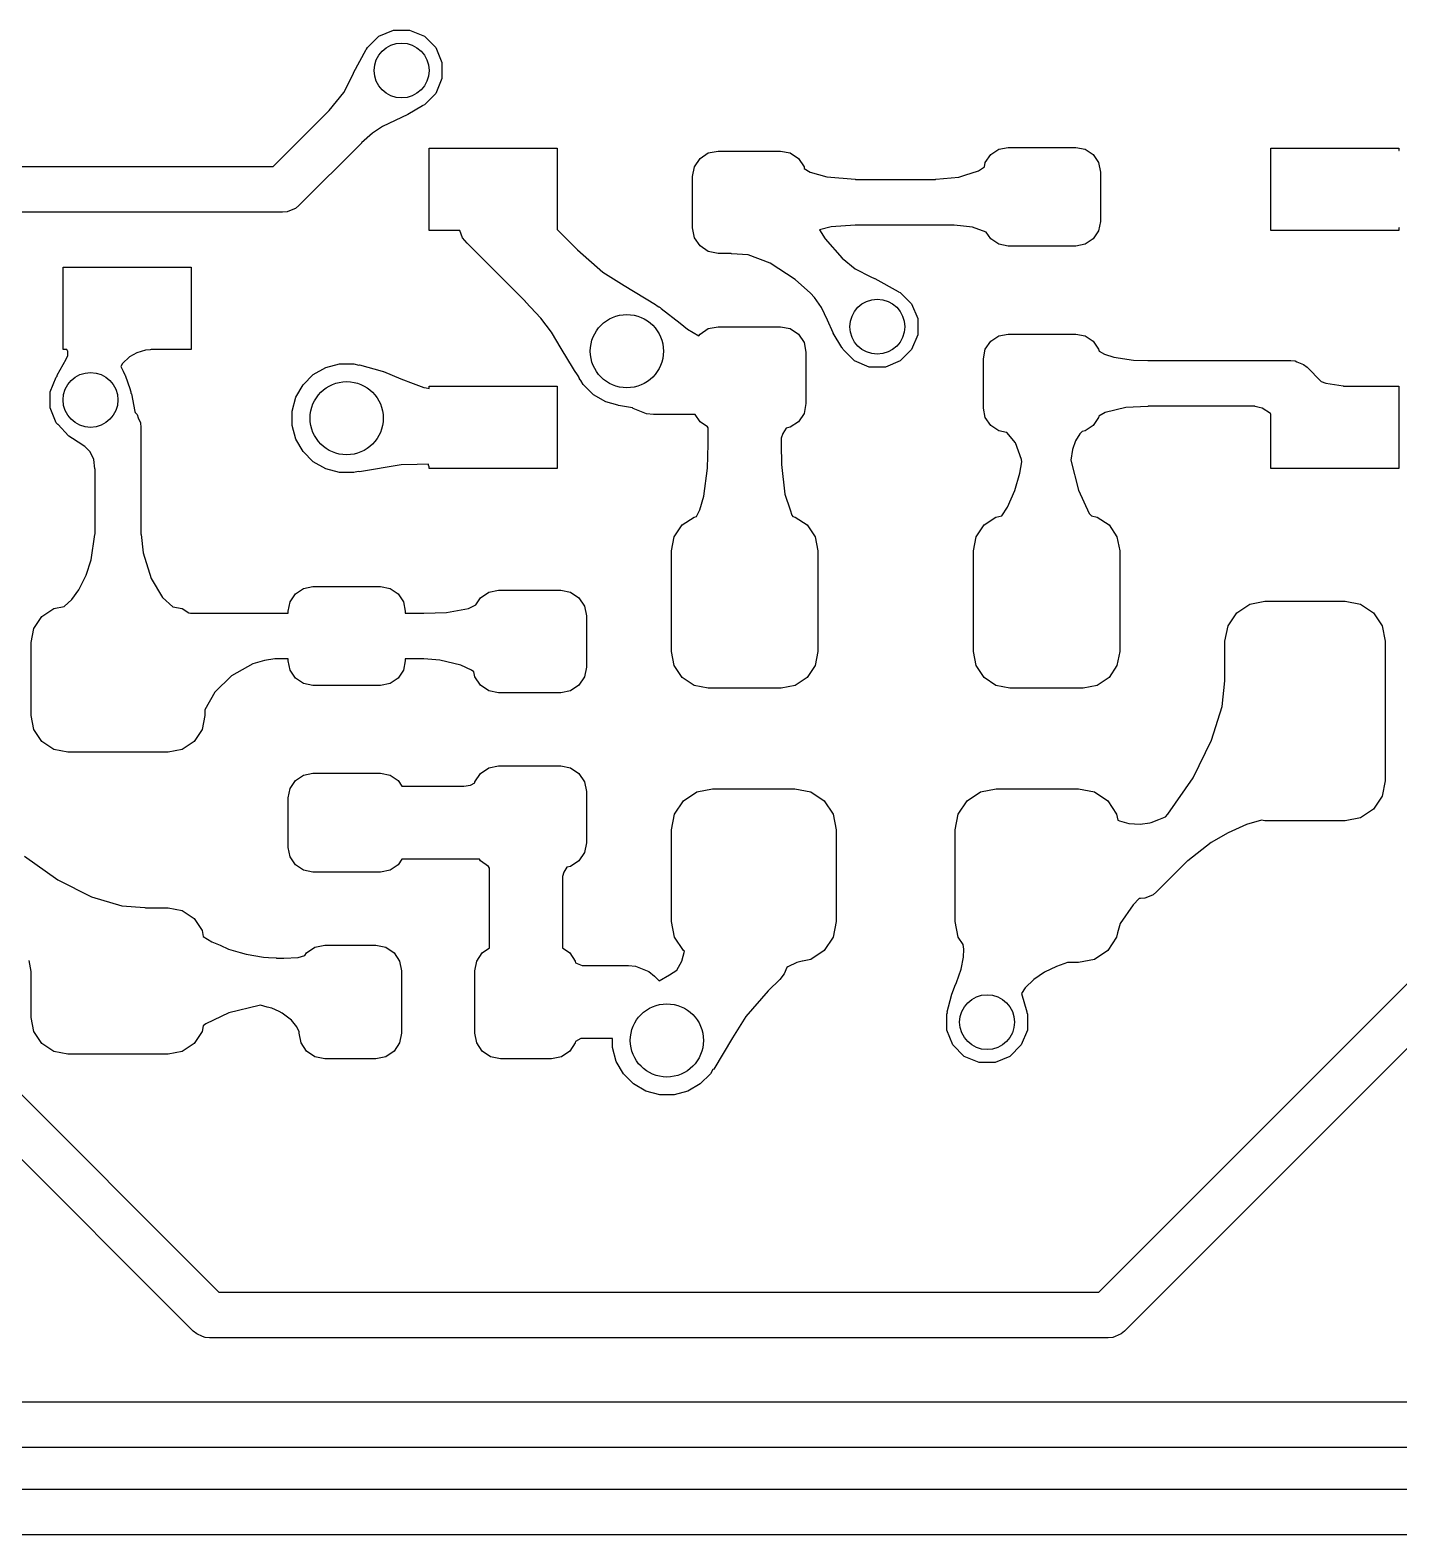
# Model space of a CAD drawing. Extents: x 89 to 178, y -115 to -57.
# Drawn here: x 107.47 to 114.95, y -75.3 to -67.08 of the extents above; entities that cross this region are included whole.
import ezdxf

# ---------------------------------------------------------------- set-up
doc = ezdxf.new("R2010")
doc.units = 0
doc.layers.add('BLACK', color=7, linetype='CONTINUOUS')

msp = doc.modelspace()

# ---------------------------------------------------------------- linework, layer by layer
at = {"layer": 'BLACK', "linetype": 'CONTINUOUS'}
for p, q in [((109.374997, -67.112919), (109.456105, -67.079323)), ((109.456105, -67.079323), (109.543895, -67.079323)), ((109.543895, -67.079323), (109.625003, -67.112919)), ((109.309056, -67.184321), (109.312919, -67.174997)), ((109.312919, -67.174997), (109.374997, -67.112919)), ((109.625003, -67.112919), (109.687081, -67.174997)), ((109.687081, -67.174997), (109.720677, -67.256105)), ((109.236761, -67.31359), (109.306801, -67.186129)), ((109.306801, -67.186129), (109.309056, -67.184321)), ((109.720677, -67.256105), (109.720677, -67.343895)), ((109.184697, -67.4208), (109.227545, -67.334858)), ((109.227545, -67.334858), (109.236282, -67.31457)), ((109.236282, -67.31457), (109.236761, -67.31359)), ((109.103304, -67.518545), (109.184697, -67.4208)), ((109.687081, -67.425003), (109.625003, -67.487081)), ((109.720677, -67.343895), (109.687081, -67.425003)), ((109.614411, -67.493346), (109.534585, -67.540568)), ((109.614912, -67.493032), (109.614411, -67.493346)), ((109.616569, -67.490574), (109.614912, -67.493032)), ((109.625003, -67.487081), (109.616569, -67.490574)), ((108.798224, -67.825), (109.102524, -67.520699)), ((109.102524, -67.520699), (109.103304, -67.518545)), ((109.465115, -67.572466), (109.395213, -67.605684)), ((109.533501, -67.541135), (109.465115, -67.572466)), ((109.534585, -67.540568), (109.533501, -67.541135)), ((109.340435, -67.642892), (109.281499, -67.696081)), ((109.395206, -67.605689), (109.340435, -67.642892)), ((109.395213, -67.605684), (109.395206, -67.605689)), ((109.280251, -67.696524), (108.938388, -68.038388)), ((109.281499, -67.696081), (109.280251, -67.696524)), ((109.65, -68.175), (109.65, -67.725)), ((109.65, -67.725), (110.35, -67.725)), ((110.35, -67.725), (110.35, -68.169718)), ((111.131005, -67.781005), (111.176424, -67.750657)), ((111.176424, -67.750657), (111.23, -67.74)), ((111.23, -67.74), (111.57, -67.74)), ((111.57, -67.74), (111.623576, -67.750657)), ((111.623576, -67.750657), (111.668995, -67.781005)), ((112.719541, -67.759541), (112.763338, -67.730276)), ((112.763338, -67.730276), (112.815, -67.72)), ((112.815, -67.72), (113.185, -67.72)), ((113.185, -67.72), (113.236662, -67.730276)), ((113.236662, -67.730276), (113.280459, -67.759541)), ((114.25, -68.175), (114.25, -67.725)), ((114.25, -67.725), (114.95, -67.725)), ((114.95, -67.725), (114.95, -67.737019)), ((114.95, -67.737019), (114.951404, -67.737997)), ((104.942143, -67.825), (108.798224, -67.825)), ((111.09, -67.88), (111.100657, -67.826424)), ((111.100657, -67.826424), (111.131005, -67.781005)), ((111.668995, -67.781005), (111.699343, -67.826424)), ((111.699343, -67.826424), (111.701108, -67.835301)), ((111.701108, -67.835301), (111.733484, -67.855903)), ((112.65322, -67.848968), (112.68584, -67.825635)), ((112.68584, -67.825635), (112.690276, -67.803338)), ((112.690276, -67.803338), (112.719541, -67.759541)), ((113.280459, -67.759541), (113.309724, -67.803338)), ((113.309724, -67.803338), (113.32, -67.855)), ((111.09, -68.16), (111.09, -67.88)), ((111.733484, -67.855903), (111.824108, -67.881749)), ((111.824108, -67.881749), (111.979234, -67.89414)), ((111.979234, -67.89414), (111.980917, -67.895)), ((111.980917, -67.895), (112.418597, -67.895)), ((112.418597, -67.895), (112.420648, -67.89404)), ((112.420648, -67.89404), (112.545737, -67.882774)), ((112.545737, -67.882774), (112.545739, -67.882773)), ((112.545739, -67.882773), (112.545741, -67.882773)), ((112.545741, -67.882773), (112.579132, -67.87227)), ((112.579132, -67.87227), (112.65322, -67.848968)), ((113.32, -67.855), (113.32, -68.125)), ((108.85, -68.075), (104.937446, -68.075)), ((108.874386, -68.072598), (108.85, -68.075)), ((108.874387, -68.072598), (108.874386, -68.072598)), ((108.887584, -68.067131), (108.874387, -68.072598)), ((108.919446, -68.053934), (108.887584, -68.067131)), ((108.919451, -68.053928), (108.919446, -68.053934)), ((108.938388, -68.038388), (108.919451, -68.053928)), ((111.100657, -68.213576), (111.09, -68.16)), ((111.848225, -68.154244), (111.784249, -68.170798)), ((111.848226, -68.154244), (111.848225, -68.154244)), ((111.979061, -68.145713), (111.848226, -68.154244)), ((111.980635, -68.145), (111.979061, -68.145713)), ((112.439613, -68.145), (111.980635, -68.145)), ((112.519976, -68.14595), (112.439613, -68.145)), ((112.519985, -68.14595), (112.519976, -68.14595)), ((112.519987, -68.145951), (112.519985, -68.14595)), ((112.570206, -68.15146), (112.519987, -68.145951)), ((112.620427, -68.156969), (112.570206, -68.15146)), ((112.6945, -68.182984), (112.620427, -68.156969)), ((113.32, -68.125), (113.309724, -68.176662)), ((114.952759, -68.157258), (114.95, -68.161788)), ((114.95, -68.161788), (114.95, -68.175)), ((109.817687, -68.175), (109.65, -68.175)), ((109.833706, -68.213674), (109.817687, -68.175)), ((109.858579, -68.243981), (109.833706, -68.213674)), ((110.177, -68.562402), (109.858579, -68.243981)), ((110.35, -68.169718), (110.459193, -68.278911)), ((111.131005, -68.258995), (111.100657, -68.213576)), ((111.784249, -68.170798), (111.814928, -68.219443)), ((111.814928, -68.219443), (111.814928, -68.219444)), ((111.814928, -68.219444), (111.814931, -68.219447)), ((111.814931, -68.219447), (111.814932, -68.219449)), ((111.814932, -68.219449), (111.907813, -68.325253)), ((112.719541, -68.220459), (112.6945, -68.182984)), ((112.763338, -68.249724), (112.719541, -68.220459)), ((113.280459, -68.220459), (113.236662, -68.249724)), ((113.309724, -68.176662), (113.280459, -68.220459)), ((114.95, -68.175), (114.25, -68.175)), ((110.459193, -68.278911), (110.460722, -68.279491)), ((110.460722, -68.279491), (110.599739, -68.402525)), ((111.176424, -68.289343), (111.131005, -68.258995)), ((111.23, -68.3), (111.176424, -68.289343)), ((111.301233, -68.3), (111.23, -68.3)), ((111.303566, -68.301175), (111.301233, -68.3)), ((111.393642, -68.307836), (111.303566, -68.301175)), ((111.393644, -68.307837), (111.393642, -68.307836)), ((111.515065, -68.35376), (111.393644, -68.307837)), ((111.907813, -68.325253), (111.9792, -68.384697)), ((112.815, -68.26), (112.763338, -68.249724)), ((113.185, -68.26), (112.815, -68.26)), ((113.236662, -68.249724), (113.185, -68.26)), ((107.65, -68.825), (107.65, -68.375)), ((107.65, -68.375), (108.35, -68.375)), ((108.35, -68.375), (108.35, -68.825)), ((110.599739, -68.402525), (110.599741, -68.402526)), ((110.599741, -68.402526), (110.717284, -68.474903)), ((111.515066, -68.353761), (111.515065, -68.35376)), ((111.651816, -68.442452), (111.515066, -68.353761)), ((111.9792, -68.384697), (112.065141, -68.427545)), ((110.717284, -68.474903), (110.887493, -68.578048)), ((111.651824, -68.442458), (111.651816, -68.442452)), ((111.735678, -68.516691), (111.651824, -68.442458)), ((112.065141, -68.427545), (112.08542, -68.436278)), ((112.08542, -68.436278), (112.086421, -68.436767)), ((112.086421, -68.436767), (112.213869, -68.506801)), ((110.177336, -68.563301), (110.177, -68.562402)), ((110.261866, -68.654003), (110.177336, -68.563301)), ((111.757103, -68.540431), (111.735678, -68.516691)), ((111.757104, -68.540433), (111.757103, -68.540431)), ((111.757106, -68.540435), (111.757104, -68.540433)), ((111.794311, -68.595206), (111.757106, -68.540435)), ((112.213869, -68.506801), (112.215675, -68.509055)), ((112.215675, -68.509055), (112.225003, -68.512919)), ((112.225003, -68.512919), (112.287081, -68.574997)), ((112.287081, -68.574997), (112.320677, -68.656105)), ((110.319638, -68.730626), (110.261866, -68.654003)), ((110.887493, -68.578048), (110.890705, -68.582423)), ((110.890705, -68.582423), (110.906264, -68.591406)), ((110.906264, -68.591406), (110.907159, -68.591587)), ((110.907159, -68.591587), (110.907814, -68.59206)), ((110.907814, -68.59206), (110.909019, -68.592997)), ((110.909019, -68.592997), (110.913874, -68.5958)), ((110.913874, -68.5958), (110.918241, -68.600167)), ((110.918241, -68.600167), (111.022045, -68.680877)), ((111.794315, -68.595213), (111.794311, -68.595206)), ((111.827532, -68.665113), (111.794315, -68.595213)), ((112.320677, -68.656105), (112.320677, -68.743895)), ((110.372302, -68.819776), (110.319638, -68.730626)), ((111.022045, -68.680877), (111.022381, -68.681149)), ((111.022381, -68.681149), (111.061782, -68.714282)), ((111.061782, -68.714282), (111.124704, -68.750434)), ((111.124704, -68.750434), (111.131005, -68.741005)), ((111.131005, -68.741005), (111.176424, -68.710657)), ((111.176424, -68.710657), (111.23, -68.7)), ((111.23, -68.7), (111.57, -68.7)), ((111.57, -68.7), (111.623576, -68.710657)), ((111.623576, -68.710657), (111.668995, -68.741005)), ((111.668995, -68.741005), (111.699343, -68.786424)), ((111.858863, -68.7335), (111.827532, -68.665113)), ((111.85943, -68.734584), (111.858863, -68.7335)), ((111.906653, -68.814411), (111.85943, -68.734584)), ((112.763338, -68.750276), (112.815, -68.74)), ((112.815, -68.74), (113.185, -68.74)), ((113.185, -68.74), (113.236662, -68.750276)), ((110.37237, -68.819889), (110.372302, -68.819776)), ((110.438962, -68.929778), (110.37237, -68.819889)), ((111.699343, -68.786424), (111.71, -68.84)), ((111.906967, -68.814912), (111.906653, -68.814411)), ((111.909426, -68.81657), (111.906967, -68.814912)), ((111.912919, -68.825003), (111.909426, -68.81657)), ((112.320677, -68.743895), (112.287081, -68.825003)), ((112.68, -68.875), (112.690276, -68.823338)), ((112.690276, -68.823338), (112.719541, -68.779541)), ((112.719541, -68.779541), (112.763338, -68.750276)), ((113.236662, -68.750276), (113.280459, -68.779541)), ((113.280459, -68.779541), (113.309724, -68.823338)), ((113.309724, -68.823338), (113.311912, -68.83434)), ((107.618144, -68.965607), (107.66744, -68.877341)), ((107.670068, -68.825), (107.65, -68.825)), ((107.66744, -68.877341), (107.674982, -68.856929)), ((107.671675, -68.829443), (107.670068, -68.825)), ((107.671931, -68.829724), (107.671675, -68.829443)), ((107.674982, -68.833068), (107.671931, -68.829724)), ((107.674982, -68.856929), (107.674982, -68.833068)), ((107.975195, -68.901809), (107.965417, -68.917844)), ((108.013231, -68.864719), (107.975195, -68.901809)), ((108.052516, -68.842464), (108.013231, -68.864719)), ((108.100829, -68.82862), (108.052516, -68.842464)), ((108.100837, -68.828619), (108.100829, -68.82862)), ((108.126397, -68.826566), (108.100837, -68.828619)), ((108.131021, -68.825), (108.126397, -68.826566)), ((108.35, -68.825), (108.131021, -68.825)), ((109.085195, -68.922836), (109.160842, -68.902567)), ((109.160842, -68.902567), (109.239158, -68.902567)), ((109.239158, -68.902567), (109.265706, -68.90968)), ((111.71, -68.84), (111.71, -69.12)), ((111.974997, -68.887081), (111.912919, -68.825003)), ((112.056105, -68.920677), (111.974997, -68.887081)), ((112.225003, -68.887081), (112.143895, -68.920677)), ((112.287081, -68.825003), (112.225003, -68.887081)), ((112.68, -69.145), (112.68, -68.875)), ((113.311912, -68.83434), (113.341845, -68.849972)), ((113.341845, -68.849972), (113.393506, -68.866336)), ((113.393506, -68.866336), (113.500768, -68.882211)), ((113.500768, -68.882211), (113.578666, -68.884645)), ((113.578666, -68.884645), (113.579453, -68.885)), ((113.579453, -68.885), (114.36, -68.885)), ((114.36, -68.885), (114.384386, -68.887402)), ((114.384386, -68.887402), (114.384387, -68.887402)), ((114.384387, -68.887402), (114.393693, -68.891257)), ((114.393693, -68.891257), (114.429446, -68.906066)), ((107.579305, -69.056105), (107.612901, -68.974997)), ((107.612901, -68.974997), (107.617354, -68.970543)), ((107.617354, -68.970543), (107.618144, -68.965607)), ((107.965417, -68.917844), (107.977772, -68.943861)), ((107.977772, -68.943861), (107.977773, -68.943863)), ((107.977773, -68.943863), (107.987747, -68.963616)), ((107.987747, -68.963616), (107.98833, -68.964978)), ((107.98833, -68.964978), (108.016147, -69.043387)), ((108.961994, -69.017372), (109.017372, -68.961994)), ((109.017372, -68.961994), (109.085195, -68.922836)), ((109.265706, -68.90968), (109.269835, -68.908873)), ((109.269835, -68.908873), (109.270569, -68.909047)), ((109.270569, -68.909047), (109.393863, -68.942663)), ((109.393863, -68.942663), (109.398871, -68.944029)), ((109.398871, -68.944029), (109.400364, -68.944547)), ((109.400364, -68.944547), (109.4961, -68.985183)), ((109.4961, -68.985183), (109.56279, -69.010488)), ((110.441224, -68.932143), (110.438962, -68.929778)), ((110.441106, -68.932262), (110.441224, -68.932143)), ((110.441922, -68.933078), (110.441106, -68.932262)), ((110.465403, -68.96822), (110.441922, -68.933078)), ((110.470437, -68.976939), (110.465403, -68.96822)), ((110.471335, -68.981453), (110.470437, -68.976939)), ((110.471451, -68.982033), (110.471335, -68.981453)), ((110.472919, -68.985812), (110.471451, -68.982033)), ((110.475487, -68.990051), (110.472919, -68.985812)), ((112.143895, -68.920677), (112.056105, -68.920677)), ((114.429446, -68.906066), (114.429451, -68.906071)), ((114.429451, -68.906071), (114.448388, -68.921612)), ((114.448388, -68.921612), (114.526429, -68.999652)), ((107.579305, -69.143895), (107.579305, -69.056105)), ((108.016147, -69.043387), (108.016062, -69.045008)), ((108.016062, -69.045008), (108.020659, -69.056105)), ((108.020659, -69.056105), (108.020659, -69.063922)), ((108.020659, -69.063922), (108.023004, -69.067419)), ((108.023004, -69.067419), (108.042881, -69.163283)), ((108.922836, -69.085195), (108.961994, -69.017372)), ((109.56279, -69.010488), (109.620899, -69.032538)), ((109.620899, -69.032538), (109.620902, -69.032538)), ((109.620902, -69.032538), (109.620904, -69.032539)), ((109.620904, -69.032539), (109.634531, -69.034864)), ((109.634531, -69.034864), (109.65, -69.037504)), ((109.65, -69.037504), (109.65, -69.025)), ((109.65, -69.025), (110.35, -69.025)), ((110.35, -69.025), (110.35, -69.475)), ((110.475745, -68.990457), (110.475487, -68.990051)), ((110.479272, -68.992831), (110.475745, -68.990457)), ((110.479863, -68.993265), (110.479272, -68.992831)), ((110.49324, -69.016434), (110.479863, -68.993265)), ((110.548618, -69.071812), (110.49324, -69.016434)), ((114.526429, -68.999652), (114.550759, -69.007902)), ((114.550759, -69.007902), (114.550761, -69.007902)), ((114.550761, -69.007902), (114.550769, -69.007905)), ((114.550769, -69.007905), (114.645199, -69.022983)), ((114.645199, -69.022983), (114.648481, -69.025)), ((114.648481, -69.025), (114.95, -69.025)), ((114.95, -69.025), (114.95, -69.475)), ((107.612901, -69.225003), (107.579305, -69.143895)), ((108.902567, -69.160842), (108.922836, -69.085195)), ((110.616441, -69.11097), (110.548618, -69.071812)), ((110.682325, -69.128623), (110.616441, -69.11097)), ((110.684574, -69.130029), (110.682325, -69.128623)), ((110.762403, -69.143075), (110.684574, -69.130029)), ((110.766326, -69.146294), (110.762403, -69.143075)), ((110.838422, -69.176157), (110.766326, -69.146294)), ((111.71, -69.12), (111.699343, -69.173576)), ((112.690276, -69.196662), (112.68, -69.145)), ((113.458338, -69.141953), (113.3459, -69.168424)), ((113.578917, -69.135585), (113.458338, -69.141953)), ((113.58023, -69.135), (113.578917, -69.135585)), ((114.162605, -69.135), (113.58023, -69.135)), ((114.165472, -69.136974), (114.162605, -69.135)), ((114.187508, -69.141674), (114.165472, -69.136974)), ((114.20285, -69.144946), (114.187508, -69.141674)), ((114.248242, -69.175253), (114.20285, -69.144946)), ((107.621812, -69.233914), (107.612901, -69.225003)), ((107.622227, -69.235027), (107.621812, -69.233914)), ((108.042881, -69.163283), (108.043977, -69.168439)), ((108.043977, -69.168439), (108.053933, -69.180571)), ((108.053933, -69.180571), (108.053934, -69.180572)), ((108.053934, -69.180572), (108.061166, -69.198032)), ((108.061166, -69.198032), (108.07259, -69.225613)), ((108.07259, -69.225613), (108.072598, -69.225632)), ((108.072598, -69.225632), (108.075, -69.250018)), ((108.902567, -69.239158), (108.902567, -69.160842)), ((110.87744, -69.18), (110.838422, -69.176157)), ((111.104949, -69.18), (110.87744, -69.18)), ((111.131005, -69.218995), (111.104949, -69.18)), ((111.172449, -69.246687), (111.131005, -69.218995)), ((111.668995, -69.218995), (111.623576, -69.249343)), ((111.699343, -69.173576), (111.668995, -69.218995)), ((112.719541, -69.240459), (112.690276, -69.196662)), ((113.309724, -69.196662), (113.280459, -69.240459)), ((113.311226, -69.189106), (113.309724, -69.196662)), ((113.3459, -69.168424), (113.311226, -69.189106)), ((114.25, -69.178291), (114.248242, -69.175253)), ((114.25, -69.475), (114.25, -69.178291)), ((107.679205, -69.296277), (107.622227, -69.235027)), ((107.681302, -69.298057), (107.679205, -69.296277)), ((107.701265, -69.311303), (107.681302, -69.298057)), ((107.731492, -69.331359), (107.701265, -69.311303)), ((108.075, -69.250018), (108.075, -69.832967)), ((108.922836, -69.314805), (108.902567, -69.239158)), ((108.961994, -69.382628), (108.922836, -69.314805)), ((111.175, -69.252658), (111.172449, -69.246687)), ((111.175, -69.341253), (111.175, -69.252658)), ((111.583269, -69.283106), (111.575, -69.309787)), ((111.575, -69.309787), (111.575, -69.341584)), ((111.601559, -69.253722), (111.583269, -69.283106)), ((111.623576, -69.249343), (111.601559, -69.253722)), ((112.763338, -69.269724), (112.719541, -69.240459)), ((112.806377, -69.278284), (112.763338, -69.269724)), ((112.80747, -69.278864), (112.806377, -69.278284)), ((112.855384, -69.334555), (112.80747, -69.278864)), ((113.206498, -69.284862), (113.183277, -69.324545)), ((113.219191, -69.273199), (113.206498, -69.284862)), ((113.236662, -69.269724), (113.219191, -69.273199)), ((113.280459, -69.240459), (113.236662, -69.269724)), ((107.768324, -69.355252), (107.731492, -69.331359)), ((107.797999, -69.384081), (107.768324, -69.355252)), ((107.817797, -69.425475), (107.797999, -69.384081)), ((109.017372, -69.438006), (108.961994, -69.382628)), ((111.172361, -69.472867), (111.175, -69.341253)), ((111.575, -69.341584), (111.576627, -69.452343)), ((112.855385, -69.334557), (112.855384, -69.334555)), ((112.887798, -69.42613), (112.855385, -69.334557)), ((113.167483, -69.370841), (113.158518, -69.429327)), ((113.183273, -69.324554), (113.167483, -69.370841)), ((113.183277, -69.324545), (113.183273, -69.324554)), ((107.823791, -69.476725), (107.817797, -69.425475)), ((107.825, -69.479221), (107.823791, -69.476725)), ((107.825, -69.832616), (107.825, -69.479221)), ((109.085195, -69.477164), (109.017372, -69.438006)), ((109.160842, -69.497433), (109.085195, -69.477164)), ((109.497571, -69.454608), (109.269668, -69.492388)), ((109.584448, -69.452517), (109.497571, -69.454608)), ((109.646321, -69.451027), (109.584448, -69.452517)), ((109.64727, -69.457215), (109.646321, -69.451027)), ((109.648985, -69.461752), (109.64727, -69.457215)), ((109.65, -69.462458), (109.648985, -69.461752)), ((109.65, -69.475), (109.65, -69.462458)), ((110.35, -69.475), (109.65, -69.475)), ((111.152331, -69.626749), (111.172361, -69.472867)), ((111.576627, -69.452343), (111.576628, -69.452347)), ((111.576628, -69.452347), (111.595098, -69.614935)), ((112.878207, -69.499996), (112.88898, -69.438135)), ((112.88898, -69.438135), (112.887798, -69.42613)), ((113.158518, -69.429327), (113.198646, -69.593764)), ((114.95, -69.475), (114.25, -69.475)), ((109.239158, -69.497433), (109.160842, -69.497433)), ((109.263412, -69.490934), (109.239158, -69.497433)), ((109.269668, -69.492388), (109.263412, -69.490934)), ((112.850872, -69.595135), (112.878207, -69.499996)), ((111.130337, -69.699966), (111.152331, -69.626749)), ((111.595098, -69.614935), (111.595099, -69.614939)), ((111.595099, -69.614939), (111.623037, -69.699966)), ((112.81104, -69.686735), (112.850872, -69.595135)), ((113.198646, -69.593764), (113.198648, -69.593771)), ((113.198648, -69.593771), (113.258516, -69.720304)), ((111.114735, -69.730553), (111.130332, -69.699976)), ((111.130332, -69.699975), (111.130337, -69.699966)), ((111.130332, -69.699976), (111.130332, -69.699975)), ((111.623037, -69.699966), (111.633088, -69.730553)), ((112.781355, -69.733681), (112.81104, -69.686735)), ((113.258516, -69.720304), (113.270211, -69.733993)), ((110.990224, -69.848463), (111.033579, -69.783579)), ((111.033579, -69.783579), (111.098463, -69.740224)), ((111.098463, -69.740224), (111.111082, -69.737713)), ((111.111082, -69.737713), (111.114735, -69.730553)), ((111.633088, -69.730553), (111.638139, -69.737559)), ((111.638139, -69.737559), (111.651537, -69.740224)), ((111.651537, -69.740224), (111.716421, -69.783579)), ((111.716421, -69.783579), (111.759776, -69.848463)), ((112.640224, -69.848463), (112.683579, -69.783579)), ((112.683579, -69.783579), (112.748463, -69.740224)), ((112.748463, -69.740224), (112.781355, -69.733681)), ((113.270211, -69.733993), (113.301537, -69.740224)), ((113.301537, -69.740224), (113.366421, -69.783579)), ((113.366421, -69.783579), (113.409776, -69.848463)), ((107.803675, -69.974047), (107.823563, -69.835042)), ((107.823563, -69.835042), (107.825, -69.832616)), ((108.075, -69.832967), (108.076168, -69.835394)), ((108.076168, -69.835394), (108.087408, -69.935456)), ((110.975, -69.925), (110.990224, -69.848463)), ((111.759776, -69.848463), (111.775, -69.925)), ((112.625, -69.925), (112.640224, -69.848463)), ((113.409776, -69.848463), (113.425, -69.925)), ((107.776348, -70.057414), (107.803675, -69.974047)), ((108.087408, -69.935456), (108.131688, -70.076431)), ((110.975, -70.475), (110.975, -69.925)), ((111.775, -69.925), (111.775, -70.475)), ((112.625, -70.475), (112.625, -69.925)), ((113.425, -69.925), (113.425, -70.475)), ((107.697845, -70.18997), (107.736677, -70.137027)), ((107.736677, -70.137027), (107.776348, -70.057414)), ((108.131688, -70.076431), (108.13169, -70.076437)), ((108.13169, -70.076437), (108.193768, -70.180095)), ((108.919541, -70.159541), (108.963338, -70.130276)), ((108.963338, -70.130276), (109.015, -70.12)), ((109.015, -70.12), (109.385, -70.12)), ((109.385, -70.12), (109.436662, -70.130276)), ((109.436662, -70.130276), (109.480459, -70.159541)), ((107.655167, -70.228944), (107.697845, -70.18997)), ((108.193768, -70.180095), (108.250447, -70.230061)), ((108.88, -70.255), (108.890276, -70.203338)), ((108.890276, -70.203338), (108.919541, -70.159541)), ((109.480459, -70.159541), (109.509724, -70.203338)), ((109.509724, -70.203338), (109.52, -70.255)), ((109.864823, -70.240058), (109.905192, -70.219636)), ((109.905192, -70.219636), (109.931005, -70.181005)), ((109.931005, -70.181005), (109.976424, -70.150657)), ((109.976424, -70.150657), (110.03, -70.14)), ((110.03, -70.14), (110.37, -70.14)), ((110.37, -70.14), (110.423576, -70.150657)), ((110.423576, -70.150657), (110.468995, -70.181005)), ((110.468995, -70.181005), (110.499343, -70.226424)), ((114.06407, -70.26407), (114.135038, -70.216651)), ((114.135038, -70.216651), (114.21875, -70.2)), ((114.21875, -70.2), (114.65625, -70.2)), ((114.65625, -70.2), (114.739962, -70.216651)), ((114.739962, -70.216651), (114.81093, -70.26407)), ((107.490224, -70.348463), (107.533579, -70.283579)), ((107.533579, -70.283579), (107.598463, -70.240224)), ((107.598463, -70.240224), (107.655167, -70.228944)), ((108.250447, -70.230061), (108.301537, -70.240224)), ((108.301537, -70.240224), (108.336815, -70.263796)), ((108.336815, -70.263796), (108.346794, -70.265)), ((108.346794, -70.265), (108.88, -70.265)), ((108.88, -70.265), (108.88, -70.255)), ((109.52, -70.255), (109.52, -70.265)), ((109.52, -70.265), (109.622387, -70.265)), ((109.622387, -70.265), (109.745532, -70.261367)), ((109.745532, -70.261367), (109.864823, -70.240058)), ((110.499343, -70.226424), (110.51, -70.28)), ((110.51, -70.28), (110.51, -70.56)), ((114.016651, -70.335038), (114.06407, -70.26407)), ((114.81093, -70.26407), (114.858349, -70.335038)), ((107.475, -70.425), (107.490224, -70.348463)), ((114, -70.41875), (114.016651, -70.335038)), ((114.858349, -70.335038), (114.875, -70.41875)), ((107.475, -70.825), (107.475, -70.425)), ((114, -70.631408), (114, -70.41875)), ((114.875, -70.41875), (114.875, -71.18125)), ((108.687221, -70.542888), (108.569516, -70.60825)), ((108.687227, -70.542885), (108.687221, -70.542888)), ((108.750522, -70.523244), (108.687227, -70.542885)), ((108.807953, -70.515239), (108.750522, -70.523244)), ((108.808433, -70.515), (108.807953, -70.515239)), ((108.88, -70.515), (108.808433, -70.515)), ((108.88, -70.525), (108.88, -70.515)), ((108.890276, -70.576662), (108.88, -70.525)), ((109.52, -70.525), (109.509724, -70.576662)), ((109.619388, -70.515), (109.52, -70.515)), ((109.52, -70.515), (109.52, -70.525)), ((109.620896, -70.51575), (109.619388, -70.515)), ((109.708574, -70.521788), (109.620896, -70.51575)), ((109.708582, -70.521789), (109.708574, -70.521788)), ((109.824435, -70.549299), (109.708582, -70.521789)), ((109.824439, -70.5493), (109.824435, -70.549299)), ((109.882756, -70.576428), (109.824439, -70.5493)), ((110.990224, -70.551537), (110.975, -70.475)), ((111.775, -70.475), (111.759776, -70.551537)), ((112.640224, -70.551537), (112.625, -70.475)), ((113.425, -70.475), (113.409776, -70.551537)), ((108.569516, -70.60825), (108.479004, -70.696765)), ((108.919541, -70.620459), (108.890276, -70.576662)), ((108.963338, -70.649724), (108.919541, -70.620459)), ((109.480459, -70.620459), (109.436662, -70.649724)), ((109.509724, -70.576662), (109.480459, -70.620459)), ((109.882759, -70.57643), (109.882756, -70.576428)), ((109.895173, -70.586008), (109.882759, -70.57643)), ((109.900657, -70.613576), (109.895173, -70.586008)), ((109.931005, -70.658995), (109.900657, -70.613576)), ((110.499343, -70.613576), (110.468995, -70.658995)), ((110.51, -70.56), (110.499343, -70.613576)), ((111.033579, -70.616421), (110.990224, -70.551537)), ((111.098463, -70.659776), (111.033579, -70.616421)), ((111.716421, -70.616421), (111.651537, -70.659776)), ((111.759776, -70.551537), (111.716421, -70.616421)), ((112.683579, -70.616421), (112.640224, -70.551537)), ((112.748463, -70.659776), (112.683579, -70.616421)), ((113.366421, -70.616421), (113.301537, -70.659776)), ((113.409776, -70.551537), (113.366421, -70.616421)), ((113.998399, -70.634373), (114, -70.631408)), ((108.479001, -70.696769), (108.425, -70.794433)), ((108.479004, -70.696765), (108.479001, -70.696769)), ((109.015, -70.66), (108.963338, -70.649724)), ((109.385, -70.66), (109.015, -70.66)), ((109.436662, -70.649724), (109.385, -70.66)), ((109.976424, -70.689343), (109.931005, -70.658995)), ((110.03, -70.7), (109.976424, -70.689343)), ((110.37, -70.7), (110.03, -70.7)), ((110.423576, -70.689343), (110.37, -70.7)), ((110.468995, -70.658995), (110.423576, -70.689343)), ((111.175, -70.675), (111.098463, -70.659776)), ((111.575, -70.675), (111.175, -70.675)), ((111.651537, -70.659776), (111.575, -70.675)), ((112.825, -70.675), (112.748463, -70.659776)), ((113.225, -70.675), (112.825, -70.675)), ((113.301537, -70.659776), (113.225, -70.675)), ((113.983865, -70.775978), (113.998399, -70.634373)), ((108.425, -70.794433), (108.425, -70.825)), ((113.927006, -70.960123), (113.983865, -70.775978)), ((107.490224, -70.901537), (107.475, -70.825)), ((108.425, -70.825), (108.409776, -70.901537)), ((107.533579, -70.966421), (107.490224, -70.901537)), ((108.409776, -70.901537), (108.366421, -70.966421)), ((113.825497, -71.164762), (113.927006, -70.960123)), ((107.598463, -71.009776), (107.533579, -70.966421)), ((107.675, -71.025), (107.598463, -71.009776)), ((108.225, -71.025), (107.675, -71.025)), ((108.301537, -71.009776), (108.225, -71.025)), ((108.366421, -70.966421), (108.301537, -71.009776)), ((109.931005, -71.141005), (109.976424, -71.110657)), ((109.976424, -71.110657), (110.03, -71.1)), ((110.03, -71.1), (110.37, -71.1)), ((110.37, -71.1), (110.423576, -71.110657)), ((110.423576, -71.110657), (110.468995, -71.141005)), ((108.890276, -71.223338), (108.919541, -71.179541)), ((108.919541, -71.179541), (108.963338, -71.150276)), ((108.963338, -71.150276), (109.015, -71.14)), ((109.015, -71.14), (109.385, -71.14)), ((109.385, -71.14), (109.436662, -71.150276)), ((109.436662, -71.150276), (109.480459, -71.179541)), ((109.480459, -71.179541), (109.500812, -71.21)), ((109.839914, -71.21), (109.876571, -71.205179)), ((109.876571, -71.205179), (109.899388, -71.192802)), ((109.899388, -71.192802), (109.900657, -71.186424)), ((109.900657, -71.186424), (109.931005, -71.141005)), ((110.468995, -71.141005), (110.499343, -71.186424)), ((110.499343, -71.186424), (110.51, -71.24)), ((113.687483, -71.364292), (113.825497, -71.164762)), ((114.875, -71.18125), (114.858349, -71.264962)), ((108.88, -71.275), (108.890276, -71.223338)), ((108.88, -71.545), (108.88, -71.275)), ((109.500812, -71.21), (109.839914, -71.21)), ((110.51, -71.24), (110.51, -71.52)), ((111.040901, -71.290901), (111.113896, -71.242127)), ((111.113896, -71.242127), (111.2, -71.225)), ((111.2, -71.225), (111.65, -71.225)), ((111.65, -71.225), (111.736104, -71.242127)), ((111.736104, -71.242127), (111.809099, -71.290901)), ((112.590901, -71.290901), (112.663896, -71.242127)), ((112.663896, -71.242127), (112.75, -71.225)), ((112.75, -71.225), (113.2, -71.225)), ((113.2, -71.225), (113.286104, -71.242127)), ((113.286104, -71.242127), (113.359099, -71.290901)), ((114.858349, -71.264962), (114.81093, -71.33593)), ((110.975, -71.45), (110.992127, -71.363896)), ((110.992127, -71.363896), (111.040901, -71.290901)), ((111.809099, -71.290901), (111.857873, -71.363896)), ((111.857873, -71.363896), (111.875, -71.45)), ((112.525, -71.45), (112.542127, -71.363896)), ((112.542127, -71.363896), (112.590901, -71.290901)), ((113.359099, -71.290901), (113.407873, -71.363896)), ((113.407873, -71.363896), (113.414246, -71.395937)), ((113.675099, -71.378134), (113.687483, -71.364292)), ((114.81093, -71.33593), (114.739962, -71.383349)), ((110.975, -71.95), (110.975, -71.45)), ((111.875, -71.45), (111.875, -71.95)), ((112.525, -71.95), (112.525, -71.45)), ((113.414246, -71.395937), (113.423223, -71.400804)), ((113.423223, -71.400804), (113.4738, -71.414665)), ((113.4738, -71.414665), (113.537141, -71.418198)), ((113.537141, -71.418198), (113.590063, -71.410893)), ((113.590063, -71.410893), (113.597368, -71.409885)), ((113.597368, -71.409885), (113.6379, -71.393329)), ((113.6379, -71.393329), (113.675099, -71.378134)), ((114.118557, -71.420835), (114.016921, -71.465759)), ((114.118564, -71.420832), (114.118557, -71.420835)), ((114.199135, -71.396098), (114.118564, -71.420832)), ((114.21875, -71.4), (114.199135, -71.396098)), ((114.65625, -71.4), (114.21875, -71.4)), ((114.739962, -71.383349), (114.65625, -71.4)), ((110.51, -71.52), (110.499343, -71.573576)), ((113.310724, -73.975), (115.772566, -71.513156)), ((113.924175, -71.519224), (113.796523, -71.619503)), ((114.016901, -71.46577), (113.924175, -71.519224)), ((114.016921, -71.465759), (114.016901, -71.46577)), ((107.438773, -71.594076), (107.620427, -71.723312)), ((108.890276, -71.596662), (108.88, -71.545)), ((108.919541, -71.640459), (108.890276, -71.596662)), ((109.500812, -71.61), (109.480459, -71.640459)), ((109.924995, -71.61), (109.500812, -71.61)), ((109.931005, -71.618995), (109.924995, -71.61)), ((109.975537, -71.64875), (109.931005, -71.618995)), ((110.468995, -71.618995), (110.423576, -71.649343)), ((110.499343, -71.573576), (110.468995, -71.618995)), ((113.796523, -71.619503), (113.794091, -71.620184)), ((108.963338, -71.669724), (108.919541, -71.640459)), ((109.015, -71.68), (108.963338, -71.669724)), ((109.385, -71.68), (109.015, -71.68)), ((109.436662, -71.669724), (109.385, -71.68)), ((109.480459, -71.640459), (109.436662, -71.669724)), ((109.98, -71.658811), (109.975537, -71.64875)), ((109.98, -72.094949), (109.98, -71.658811)), ((110.386891, -71.680726), (110.38, -71.703685)), ((110.403487, -71.653338), (110.386891, -71.680726)), ((110.423576, -71.649343), (110.403487, -71.653338)), ((115.949086, -71.69019), (113.450888, -74.188388)), ((113.794091, -71.620184), (113.625888, -71.788388)), ((107.620427, -71.723312), (107.805898, -71.81612)), ((110.38, -71.703685), (110.38, -72.094949)), ((107.805898, -71.81612), (107.971825, -71.865244)), ((107.971825, -71.865244), (108.097333, -71.87389)), ((113.498037, -71.858276), (113.4273, -71.961989)), ((113.531743, -71.825), (113.498037, -71.858276)), ((113.5375, -71.825), (113.531743, -71.825)), ((113.561886, -71.822598), (113.5375, -71.825)), ((113.561887, -71.822598), (113.561886, -71.822598)), ((113.576833, -71.816407), (113.561887, -71.822598)), ((113.606946, -71.803934), (113.576833, -71.816407)), ((113.606951, -71.803928), (113.606946, -71.803934)), ((113.625888, -71.788388), (113.606951, -71.803928)), ((108.097333, -71.87389), (108.099565, -71.875)), ((108.099565, -71.875), (108.225, -71.875)), ((108.225, -71.875), (108.301537, -71.890224)), ((108.301537, -71.890224), (108.366421, -71.933579)), ((108.366421, -71.933579), (108.409776, -71.998463)), ((106.538388, -72.011612), (108.501776, -73.975)), ((108.409776, -71.998463), (108.416318, -72.031355)), ((110.992127, -72.036104), (110.975, -71.95)), ((111.875, -71.95), (111.857873, -72.036104)), ((112.542127, -72.036104), (112.525, -71.95)), ((113.412661, -72.012032), (113.407873, -72.036104)), ((113.427299, -71.961991), (113.412661, -72.012032)), ((113.4273, -71.961989), (113.427299, -71.961991)), ((108.416318, -72.031355), (108.463266, -72.06104)), ((108.463266, -72.06104), (108.507739, -72.080379)), ((108.507739, -72.080379), (108.554854, -72.100868)), ((108.554854, -72.100868), (108.554871, -72.100874)), ((108.554871, -72.100874), (108.618291, -72.119095)), ((108.981005, -72.121005), (109.026424, -72.090657)), ((109.026424, -72.090657), (109.08, -72.08)), ((109.08, -72.08), (109.36, -72.08)), ((109.36, -72.08), (109.413576, -72.090657)), ((109.413576, -72.090657), (109.458995, -72.121005)), ((109.941005, -72.121005), (109.98, -72.094949)), ((110.38, -72.094949), (110.418995, -72.121005)), ((111.040901, -72.109099), (110.992127, -72.036104)), ((111.046986, -72.113165), (111.040901, -72.109099)), ((111.809099, -72.109099), (111.736104, -72.157873)), ((111.857873, -72.036104), (111.809099, -72.109099)), ((112.56865, -72.075798), (112.542127, -72.036104)), ((112.572615, -72.100847), (112.56865, -72.075798)), ((112.570368, -72.144702), (112.572615, -72.100847)), ((113.359099, -72.109099), (113.286104, -72.157873)), ((113.407873, -72.036104), (113.359099, -72.109099)), ((107.475, -72.222807), (107.464155, -72.163446)), ((108.618291, -72.119095), (108.650005, -72.128207)), ((108.650005, -72.128207), (108.745141, -72.144776)), ((108.745141, -72.144776), (108.745146, -72.144776)), ((108.745146, -72.144776), (108.74515, -72.144777)), ((108.74515, -72.144777), (108.772676, -72.146577)), ((108.772676, -72.146577), (108.814065, -72.149284)), ((108.814065, -72.149284), (108.815517, -72.15)), ((108.815517, -72.15), (108.856495, -72.15)), ((108.856495, -72.15), (108.934951, -72.146428)), ((108.934951, -72.146428), (108.970541, -72.136664)), ((108.970541, -72.136664), (108.981005, -72.121005)), ((109.458995, -72.121005), (109.489343, -72.166424)), ((109.489343, -72.166424), (109.5, -72.22)), ((109.9, -72.22), (109.910657, -72.166424)), ((109.910657, -72.166424), (109.941005, -72.121005)), ((110.418995, -72.121005), (110.449343, -72.166424)), ((110.449343, -72.166424), (110.451307, -72.176302)), ((110.451307, -72.176302), (110.486358, -72.19)), ((110.486358, -72.19), (110.74, -72.19)), ((110.74, -72.19), (110.779018, -72.193843)), ((110.779018, -72.193843), (110.851114, -72.223706)), ((111.00511, -72.216787), (111.032165, -72.167514)), ((111.032165, -72.167514), (111.046986, -72.113165)), ((111.659615, -72.173332), (111.611161, -72.197057)), ((111.689808, -72.167167), (111.659615, -72.173332)), ((111.690253, -72.166993), (111.689808, -72.167167)), ((111.736104, -72.157873), (111.690253, -72.166993)), ((112.557943, -72.209751), (112.570368, -72.144702)), ((113.13985, -72.175), (113.078673, -72.195238)), ((113.2, -72.175), (113.13985, -72.175)), ((113.286104, -72.157873), (113.2, -72.175)), ((108.361612, -74.188388), (106.398224, -72.225)), ((107.475, -72.475), (107.475, -72.222807)), ((109.5, -72.22), (109.5, -72.56)), ((109.9, -72.56), (109.9, -72.22)), ((110.851114, -72.223706), (110.881421, -72.248579)), ((110.881421, -72.248579), (110.907906, -72.275064)), ((110.907906, -72.275064), (110.963998, -72.241074)), ((110.963998, -72.241074), (111.00511, -72.216787)), ((111.566421, -72.266422), (111.504891, -72.327951)), ((111.591294, -72.236114), (111.566421, -72.266422)), ((111.605646, -72.201463), (111.591294, -72.236114)), ((111.611161, -72.197057), (111.605646, -72.201463)), ((112.531994, -72.282696), (112.557943, -72.209751)), ((112.955662, -72.267591), (112.907843, -72.312746)), ((113.013651, -72.22746), (112.955662, -72.267591)), ((113.013656, -72.227457), (113.013651, -72.22746)), ((113.078673, -72.195238), (113.013656, -72.227457)), ((111.504313, -72.329477), (111.381286, -72.468485)), ((111.504891, -72.327951), (111.504313, -72.329477)), ((112.482373, -72.444215), (112.505437, -72.354337)), ((112.505437, -72.354337), (112.505802, -72.353176)), ((112.505802, -72.353176), (112.523977, -72.304268)), ((112.523977, -72.304268), (112.531994, -72.282696)), ((112.907843, -72.312746), (112.887905, -72.343385)), ((112.887905, -72.343385), (112.91713, -72.443906)), ((108.720822, -72.408482), (108.556237, -72.448645)), ((108.720825, -72.408482), (108.720822, -72.408482)), ((108.729178, -72.407801), (108.720825, -72.408482)), ((108.765899, -72.417407), (108.729178, -72.407801)), ((108.790885, -72.423943), (108.765899, -72.417407)), ((108.79089, -72.423945), (108.790885, -72.423943)), ((108.831107, -72.442644), (108.79089, -72.423945)), ((107.490224, -72.551537), (107.475, -72.475)), ((108.416007, -72.52021), (108.409776, -72.551537)), ((108.429696, -72.508515), (108.416007, -72.52021)), ((108.55623, -72.448647), (108.429696, -72.508515)), ((108.556237, -72.448645), (108.55623, -72.448647)), ((108.84765, -72.450336), (108.831107, -72.442644)), ((108.897841, -72.488678), (108.84765, -72.450336)), ((108.927193, -72.525529), (108.897841, -72.488678)), ((111.381274, -72.4685), (111.308945, -72.585969)), ((111.381286, -72.468485), (111.381274, -72.4685)), ((112.479323, -72.456105), (112.482815, -72.447673)), ((112.479323, -72.543895), (112.479323, -72.456105)), ((112.482249, -72.444761), (112.482373, -72.444215)), ((112.482815, -72.447673), (112.482249, -72.444761)), ((112.91713, -72.443906), (112.916813, -72.446777)), ((112.916813, -72.446777), (112.920677, -72.456105)), ((112.920677, -72.456105), (112.920677, -72.543895)), ((107.533579, -72.616421), (107.490224, -72.551537)), ((108.409776, -72.551537), (108.366421, -72.616421)), ((108.94, -72.553965), (108.927193, -72.525529)), ((108.94, -72.56), (108.94, -72.553965)), ((108.950657, -72.613576), (108.94, -72.56)), ((109.5, -72.56), (109.489343, -72.613576)), ((109.910657, -72.613576), (109.9, -72.56)), ((110.451038, -72.605052), (110.449343, -72.613576)), ((110.480488, -72.59), (110.451038, -72.605052)), ((110.652567, -72.59), (110.480488, -72.59)), ((110.652567, -72.639158), (110.652567, -72.59)), ((111.308945, -72.585969), (111.205757, -72.756247)), ((112.512919, -72.625003), (112.479323, -72.543895)), ((112.920677, -72.543895), (112.887081, -72.625003)), ((107.598463, -72.659776), (107.533579, -72.616421)), ((107.675, -72.675), (107.598463, -72.659776)), ((108.225, -72.675), (107.675, -72.675)), ((108.301537, -72.659776), (108.225, -72.675)), ((108.366421, -72.616421), (108.301537, -72.659776)), ((108.981005, -72.658995), (108.950657, -72.613576)), ((109.026424, -72.689343), (108.981005, -72.658995)), ((109.458995, -72.658995), (109.413576, -72.689343)), ((109.489343, -72.613576), (109.458995, -72.658995)), ((109.941005, -72.658995), (109.910657, -72.613576)), ((109.986424, -72.689343), (109.941005, -72.658995)), ((110.418995, -72.658995), (110.373576, -72.689343)), ((110.449343, -72.613576), (110.418995, -72.658995)), ((110.672836, -72.714805), (110.652567, -72.639158)), ((112.574997, -72.687081), (112.512919, -72.625003)), ((112.656105, -72.720677), (112.574997, -72.687081)), ((112.825003, -72.687081), (112.743895, -72.720677)), ((112.887081, -72.625003), (112.825003, -72.687081)), ((109.08, -72.7), (109.026424, -72.689343)), ((109.36, -72.7), (109.08, -72.7)), ((109.413576, -72.689343), (109.36, -72.7)), ((110.04, -72.7), (109.986424, -72.689343)), ((110.32, -72.7), (110.04, -72.7)), ((110.373576, -72.689343), (110.32, -72.7)), ((110.711994, -72.782628), (110.672836, -72.714805)), ((111.201383, -72.759457), (111.188006, -72.782628)), ((111.205757, -72.756247), (111.201383, -72.759457)), ((112.743895, -72.720677), (112.656105, -72.720677)), ((110.767372, -72.838006), (110.711994, -72.782628)), ((110.835195, -72.877164), (110.767372, -72.838006)), ((111.132628, -72.838006), (111.064805, -72.877164)), ((111.188006, -72.782628), (111.132628, -72.838006)), ((110.910842, -72.897433), (110.835195, -72.877164)), ((110.989158, -72.897433), (110.910842, -72.897433)), ((111.064805, -72.877164), (110.989158, -72.897433)), ((108.501776, -73.975), (113.310724, -73.975)), ((108.380548, -74.203928), (108.361612, -74.188388)), ((108.380554, -74.203934), (108.380548, -74.203928)), ((108.412415, -74.217131), (108.380554, -74.203934)), ((108.425613, -74.222598), (108.412415, -74.217131)), ((108.425614, -74.222598), (108.425613, -74.222598)), ((108.45, -74.225), (108.425614, -74.222598)), ((113.3625, -74.225), (108.45, -74.225)), ((113.386886, -74.222598), (113.3625, -74.225)), ((113.386887, -74.222598), (113.386886, -74.222598)), ((113.400084, -74.217131), (113.386887, -74.222598)), ((113.431946, -74.203934), (113.400084, -74.217131)), ((113.431951, -74.203928), (113.431946, -74.203934)), ((113.450888, -74.188388), (113.431951, -74.203928)), ((107.335772, -74.575), (122.910724, -74.575)), ((122.9625, -74.825), (107.33711, -74.825)), ((106.754196, -75.052), (125.477568, -75.052)), ((125.730948, -75.302), (106.70242, -75.302))]:
    msp.add_line(p, q, dxfattribs=at)
at = {"layer": 'BLACK'}
for centre, radius in [((109.5, -67.3), 0.15), ((112.1, -68.7), 0.15), ((110.731246, -68.833806), 0.2), ((107.799982, -69.1), 0.15), ((109.2, -69.2), 0.2), ((112.7, -72.5), 0.15), ((110.95, -72.6), 0.2)]:
    msp.add_circle(centre, radius, dxfattribs=at)
at = {"layer": 'WHITE'}
for centre, radius in [((109.5, -67.3), 0.15), ((112.1, -68.7), 0.15), ((110.731246, -68.833806), 0.2), ((107.799982, -69.1), 0.15), ((109.2, -69.2), 0.2), ((112.7, -72.5), 0.15), ((110.95, -72.6), 0.2)]:
    msp.add_circle(centre, radius, dxfattribs=at)

doc.saveas('drawing.dxf')
